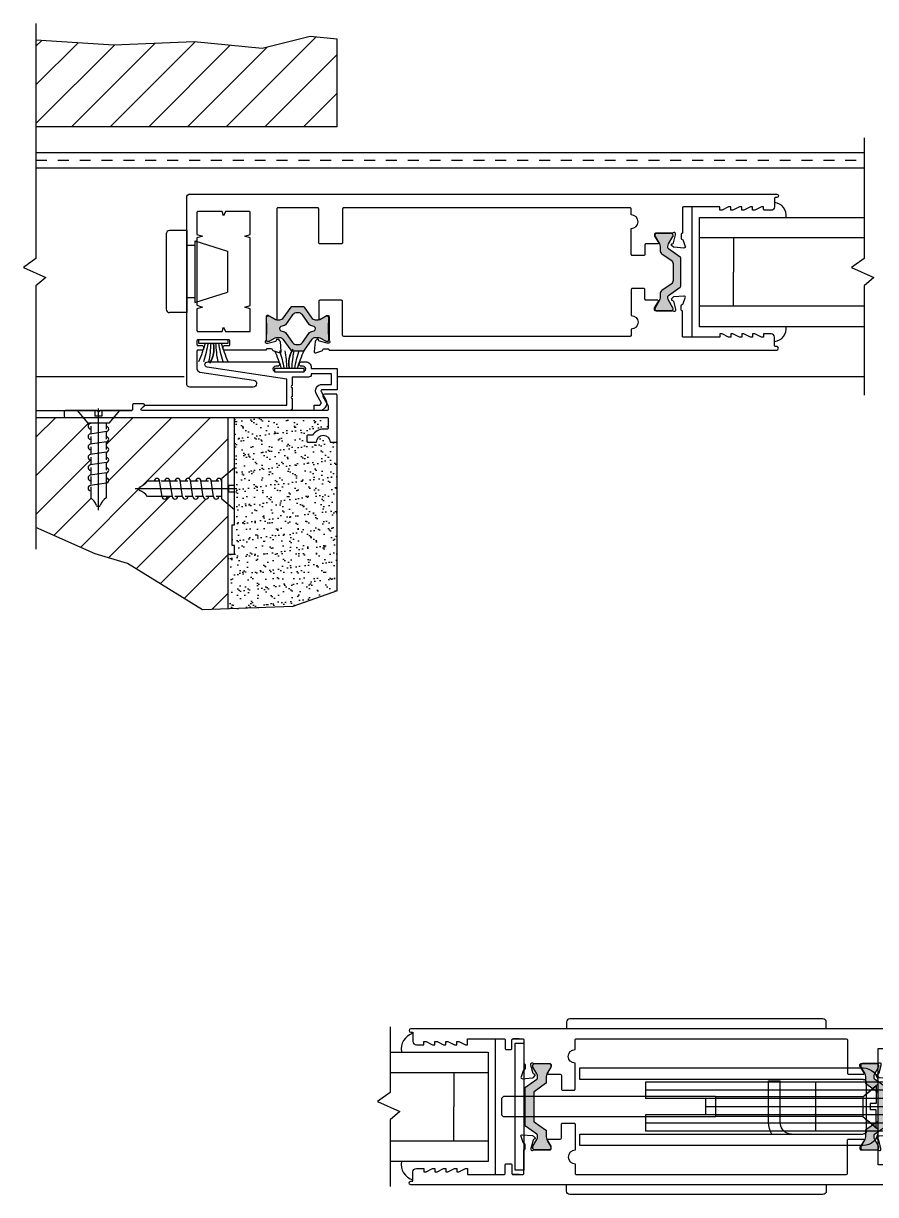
# Model space of a CAD drawing. Extents: x -9.9 to 40.2, y -9.9 to 28.
# Drawn here: x 1.88 to 9.67, y 9.99 to 20.7 of the extents above; entities that cross this region are included whole.
import ezdxf

# ---------------------------------------------------------------- set-up
doc = ezdxf.new("R2010")
doc.units = 0
doc.header["$LTSCALE"] = 0.25
doc.header["$MEASUREMENT"] = 0
doc.linetypes.add('HIDDEN', pattern=[0.375, 0.25, -0.125])
doc.layers.get('0').update_dxf_attribs({"linetype": 'CONTINUOUS'})
for name, color, linetype in [('FRAME', 1, 'CONTINUOUS'), ('GLASS-VINYL', 7, 'CONTINUOUS'), ('Hardware', 7, 'CONTINUOUS'), ('I-STRUT', 7, 'CONTINUOUS'), ('MISC', 7, 'CONTINUOUS'), ('SEAL', 7, 'CONTINUOUS'), ('SILL-PAN', 7, 'CONTINUOUS'), ('VENT', 5, 'CONTINUOUS')]:
    doc.layers.add(name, color=color, linetype=linetype)
doc.styles.get("Standard").update_dxf_attribs({"font": 'simplex.shx'})

# ---------------------------------------------------------------- blocks, each defined once
blk = doc.blocks.new('A$C02B45EA9')
for p, q in [((0, 0.909), (0.097, 0.793)), ((0.161, 0.909), (0, 0.909)), ((0.161, 0.909), (0.161, 0.857)), ((0.224, 0.857), (0.161, 0.857)), ((0.192, 0.929), (0.192, 0)), ((0.224, 0.909), (0.224, 0.857)), ((0.385, 0.909), (0.224, 0.909)), ((0.385, 0.909), (0.288, 0.793)), ((0.288, 0.793), (0.097, 0.793))]:
    blk.add_line(p, q)
at = {"linetype": 'Continuous'}
for p, q in [((0.142, 0.793), (0.118, 0.79)), ((0.122, 0.793), (0.122, 0.79)), ((0.122, 0.766), (0.122, 0.696)), ((0.263, 0.793), (0.263, 0.741)), ((0.267, 0.717), (0.118, 0.695)), ((0.122, 0.671), (0.122, 0.601)), ((0.263, 0.716), (0.263, 0.647)), ((0.267, 0.623), (0.118, 0.601)), ((0.122, 0.577), (0.122, 0.507)), ((0.263, 0.622), (0.263, 0.553)), ((0.267, 0.528), (0.118, 0.507)), ((0.267, 0.434), (0.118, 0.412)), ((0.122, 0.483), (0.122, 0.413)), ((0.263, 0.528), (0.263, 0.458)), ((0.263, 0.433), (0.263, 0.364)), ((0.267, 0.34), (0.118, 0.318)), ((0.122, 0.388), (0.122, 0.319)), ((0.263, 0.339), (0.263, 0.237)), ((0.267, 0.246), (0.118, 0.224)), ((0.122, 0.307), (0.122, 0.237)), ((0.263, 0.245), (0.263, 0.112)), ((0.122, 0.213), (0.122, 0.112)), ((0.186, 0.034), (0.199, 0.034))]:
    blk.add_line(p, q, dxfattribs=at)
for centre, radius, start, end in [((0.122, 0.766), 0.0244, 90, 270), ((0.122, 0.766), 0.0244, 90, 270), ((0.263, 0.741), 0.0244, 270, 90), ((0.122, 0.671), 0.0244, 90, 270), ((0.122, 0.671), 0.0244, 90, 270), ((0.263, 0.647), 0.0244, 270, 90), ((0.122, 0.577), 0.0244, 90, 270), ((0.263, 0.553), 0.0244, 270, 90), ((0.122, 0.483), 0.0244, 90, 270), ((0.122, 0.483), 0.0244, 90, 270), ((0.263, 0.458), 0.0244, 270, 90), ((0.122, 0.388), 0.0244, 90, 270), ((0.263, 0.364), 0.0244, 270, 90), ((0.122, 0.294), 0.0244, 90, 270), ((0.122, 0.2), 0.0244, 90, 270), ((0.263, 0.27), 0.0244, 270, 90), ((0.034, -0.012), 0.152, 20.7051, 54.5638), ((0.351, -0.012), 0.152, 125.4362, 159.2949), ((0.186, 0.044), 0.00998, 191.7651, 270), ((0.199, 0.044), 0.00998, 270, 348.2349)]:
    blk.add_arc(centre, radius, start, end, dxfattribs=at)
blk = doc.blocks.new('A$C65D31368')
at = {"layer": 'MISC', "extrusion": (0, 0, -1), "xscale": 0.25, "yscale": 0.25, "zscale": -0.25}
blk.add_blockref('A$C02B45EA9', (-0.0962, 0), dxfattribs=at)
blk = doc.blocks.new('25064-18mmX6mm-I-STRUT')
at = {"layer": 'I-STRUT'}
h = blk.add_hatch(color=256, dxfattribs=at)
h.dxf.hatch_style = 1
h.paths.add_polyline_path([(-0.22, 0.353, 0.414214), (-0.236, 0.338, 0.469068), (-0.235, 0.326), (-0.189, 0.246), (-0.189, 0.199, 0.244698), (-0.172, 0.167), (-0.088, 0.108, -0.244698), (-0.071, 0.076), (-0.071, -0.077, -0.244698), (-0.088, -0.11), (-0.172, -0.169, 0.384668), (-0.192, -0.218, -0.227519), (-0.195, -0.258), (-0.235, -0.327, 0.131652), (-0.236, -0.331, 0.640011), (-0.22, -0.355), (-0.087, -0.355, 0.414214), (-0.071, -0.339, 0.469068), (-0.072, -0.327), (-0.118, -0.247), (-0.118, -0.217), (-0.005, -0.138, 0.244698), (0, -0.129), (0, -0.127), (0, 0.127, 0.244698), (-0.005, 0.137), (-0.118, 0.216), (-0.118, 0.246), (-0.072, 0.326, 0.131652), (-0.071, 0.33, 0.640011), (-0.087, 0.353)])
blk.add_lwpolyline([(0, -0.13), (0, -0.127), (0, 0.127, 0.244698), (-0.005, 0.137), (-0.113, 0.212, -0.244698), (-0.118, 0.222), (-0.118, 0.233, -0.131652), (-0.112, 0.257), (-0.072, 0.326, 0.131652), (-0.071, 0.33), (-0.071, 0.338, 0.414214), (-0.087, 0.353), (-0.22, 0.353, 0.414214), (-0.236, 0.338), (-0.236, 0.33, 0.131652), (-0.235, 0.326), (-0.195, 0.257, -0.131652), (-0.189, 0.233), (-0.189, 0.199, 0.244698), (-0.172, 0.167), (-0.088, 0.108, -0.244698), (-0.071, 0.076), (-0.071, -0.077, -0.244698), (-0.088, -0.11), (-0.172, -0.169, 0.244698), (-0.189, -0.201), (-0.189, -0.235, -0.131652), (-0.195, -0.258), (-0.235, -0.327, 0.131652), (-0.236, -0.331), (-0.236, -0.339, 0.414214), (-0.22, -0.355), (-0.087, -0.355, 0.414214), (-0.071, -0.339), (-0.071, -0.331, 0.131652), (-0.072, -0.327), (-0.112, -0.258, -0.131652), (-0.118, -0.235), (-0.118, -0.224, -0.244698), (-0.113, -0.214), (-0.005, -0.138, 0.244698), (0, -0.129)], format="xyb", dxfattribs=at)
blk = doc.blocks.new('25065-14.6mmX10.2mm-I-STRUT')
at = {"layer": 'I-STRUT'}
h = blk.add_hatch(color=256, dxfattribs=at)
h.dxf.hatch_style = 1
h.paths.add_polyline_path([(-0.221, 0.196, 0.242889), (-0.231, 0.201), (-0.283, 0.201), (-0.336, 0.201, 0.242889), (-0.346, 0.196), (-0.417, 0.095, -0.242889), (-0.449, 0.079), (-0.48, 0.079), (-0.538, 0.112, 0.131652), (-0.544, 0.114, 1.253406), (-0.571, 0.102), (-0.571, 0.059), (-0.571, 0.058, 0.217301), (-0.567, 0.051), (-0.567, -0.051), (-0.571, -0.102, 0.414214), (-0.559, -0.114, 0.629762), (-0.538, -0.112), (-0.48, -0.079), (-0.449, -0.079, -0.242889), (-0.417, -0.095), (-0.346, -0.196, 0.242889), (-0.336, -0.201), (-0.283, -0.201), (-0.231, -0.201, 0.242889), (-0.221, -0.196), (-0.15, -0.095, -0.242889), (-0.118, -0.079), (-0.087, -0.079), (-0.029, -0.112, 0.131652), (-0.023, -0.114, 1.253406), (0.004, -0.102), (0.004, -0.059), (0.004, -0.058, 0.217301), (0, -0.051), (0, 0.051), (0.004, 0.102, 0.414214), (-0.008, 0.114, 0.629762), (-0.029, 0.112), (-0.087, 0.079), (-0.118, 0.079, -0.242889), (-0.15, 0.095)])
h.paths.add_polyline_path([(-0.239, 0.126), (-0.181, 0.044, 0.244669), (-0.142, 0.024, -1.006741), (-0.142, -0.023, 0.244669), (-0.181, -0.043), (-0.239, -0.126, -0.242889), (-0.278, -0.145), (-0.283, -0.145), (-0.289, -0.145, -0.242889), (-0.328, -0.126), (-0.386, -0.043, 0.244669), (-0.425, -0.023, -1.006741), (-0.425, 0.024, 0.244669), (-0.386, 0.044), (-0.328, 0.126, -0.242889), (-0.289, 0.146), (-0.283, 0.146), (-0.278, 0.146, -0.242889)], flags=16)
for points in [[(-0.571, -0.059), (-0.571, -0.102, 0.414214), (-0.559, -0.114), (-0.544, -0.114, 0.131652), (-0.538, -0.112), (-0.489, -0.084, -0.131652), (-0.47, -0.079), (-0.449, -0.079, -0.242889), (-0.417, -0.095), (-0.346, -0.196, 0.242889), (-0.336, -0.201), (-0.283, -0.201), (-0.231, -0.201, 0.242889), (-0.221, -0.196), (-0.15, -0.095, -0.242889), (-0.118, -0.079), (-0.097, -0.079, -0.131652), (-0.078, -0.084), (-0.029, -0.112, 0.131652), (-0.023, -0.114), (-0.008, -0.114, 0.414214), (0.004, -0.102), (0.004, -0.059, 0.236068), (0, -0.051), (0, 0.051, 0.236068), (0.004, 0.059), (0.004, 0.102, 0.414214), (-0.008, 0.114), (-0.023, 0.114, 0.131652), (-0.029, 0.112), (-0.078, 0.084, -0.131652), (-0.097, 0.079), (-0.118, 0.079, -0.242889), (-0.15, 0.095), (-0.221, 0.196, 0.242889), (-0.231, 0.201), (-0.283, 0.201), (-0.336, 0.201, 0.242889), (-0.346, 0.196), (-0.417, 0.095, -0.242889), (-0.449, 0.079), (-0.47, 0.079, -0.131652), (-0.489, 0.084), (-0.538, 0.112, 0.131652), (-0.544, 0.114), (-0.559, 0.114, 0.414214), (-0.571, 0.102), (-0.571, 0.059, 0.236068), (-0.567, 0.051), (-0.567, -0.051, 0.236068)], [(-0.425, -0.023, -0.244669), (-0.386, -0.043), (-0.328, -0.126, 0.242889), (-0.289, -0.145), (-0.283, -0.145), (-0.278, -0.145, 0.242889), (-0.239, -0.126), (-0.181, -0.043, -0.244669), (-0.142, -0.023, 1.006741), (-0.142, 0.024, -0.244669), (-0.181, 0.044), (-0.239, 0.126, 0.242889), (-0.278, 0.146), (-0.283, 0.146), (-0.289, 0.146, 0.242889), (-0.328, 0.126), (-0.386, 0.044, -0.244669), (-0.425, 0.024, 1.006741)]]:
    blk.add_lwpolyline(points, format="xyb", close=True, dxfattribs=at)
blk = doc.blocks.new('3777-4in_Thermal_Sightline_Interlocker')
for points in [[(0.857, 0.671), (0.857, 0.595, -0.414214), (0.827, 0.565), (0.767, 0.565, -0.414214), (0.757, 0.575), (0.757, 0.595), (0.737, 0.595), (0.677, 0.565), (0.657, 0.565), (0.657, 0.595), (0.637, 0.595), (0.577, 0.565), (0.557, 0.565), (0.557, 0.595), (0.537, 0.595), (0.477, 0.565), (0.457, 0.565), (0.457, 0.595), (0.437, 0.595), (0.377, 0.565), (0.357, 0.565), (0.357, 0.595), (0.024, 0.595, 0.414214), (0.014, 0.585), (0.014, 0.355, 0.414214), (0.003, 0.343), (0.003, 0.308, 0.359508), (0.012, 0.297, -0.263725), (0.021, 0.289), (0.041, 0.235), (0.041, 0.235, -0.548619), (0.029, 0.219), (-0.063, 0.227, -0.176327), (-0.07, 0.23), (-0.084, 0.244, -0.57735), (-0.081, 0.257), (-0.076, 0.259, 0.267949), (-0.068, 0.267), (-0.049, 0.339, 0.065543), (-0.048, 0.342), (-0.048, 0.351, 0.6885), (-0.069, 0.358, -0.213422), (-0.077, 0.355), (-0.23, 0.355, 0.414214), (-0.241, 0.343), (-0.241, 0.334, 0.137872), (-0.24, 0.328), (-0.204, 0.27, -0.585524), (-0.211, 0.258), (-0.318, 0.258, 0.414214), (-0.328, 0.248), (-0.328, 0.16, -0.414214), (-0.338, 0.15), (-0.443, 0.15, -0.414214), (-0.453, 0.16), (-0.453, 0.398, 1), (-0.453, 0.523), (-0.453, 0.578, 0.414214), (-0.463, 0.588), (-3.082, 0.588, 0.414214), (-3.092, 0.578), (-3.092, 0.268, -0.414214), (-3.102, 0.258), (-3.301, 0.258, -0.414214), (-3.311, 0.268), (-3.311, 0.578, 0.414214), (-3.321, 0.588), (-3.685, 0.588, 0.414214), (-3.695, 0.578), (-3.695, -0.429, -0.585524), (-3.707, -0.435), (-3.766, -0.399, 0.137872), (-3.772, -0.398), (-3.78, -0.398, 0.414214), (-3.792, -0.409), (-3.792, -0.621, -0.213422), (-3.796, -0.63, 0.6885), (-3.788, -0.65), (-3.779, -0.65, 0.065543), (-3.776, -0.65), (-3.704, -0.631, 0.267949), (-3.696, -0.622), (-3.695, -0.618, -0.57735), (-3.682, -0.615), (-3.668, -0.629, -0.176327), (-3.664, -0.636), (-3.656, -0.727, -0.548619), (-3.672, -0.739), (-3.672, -0.739), (-3.726, -0.72, -0.263725), (-3.734, -0.711, 0.359508), (-3.745, -0.701), (-3.78, -0.701, 0.414214), (-3.792, -0.713), (-4.174, -0.713, -0.414214), (-4.184, -0.703), (-4.184, -0.683, -0.414214), (-4.174, -0.673), (-4.134, -0.673, 0.414214), (-4.124, -0.663), (-4.124, -0.63, 0.414214), (-4.134, -0.62), (-4.414, -0.62, 0.414214), (-4.424, -0.63), (-4.424, -0.663, 0.414214), (-4.414, -0.673), (-4.374, -0.673, -0.414214), (-4.364, -0.683), (-4.364, -0.703, -0.414214), (-4.374, -0.713), (-4.414, -0.713, 0.414214), (-4.424, -0.723), (-4.424, -0.884, 0.3714), (-4.398, -0.914), (-3.906, -0.987, -0.928445), (-3.911, -1.051), (-4.488, -1.051, -0.414214), (-4.518, -1.021), (-4.518, 0.683, -0.414214), (-4.488, 0.713), (0.877, 0.713, -1), (0.877, 0.681), (0.867, 0.681, 0.414214)], [(-4.424, 0.344), (-4.373, 0.328), (-4.424, 0.313), (-4.424, -0.304), (-4.373, -0.32), (-4.424, -0.335), (-4.424, -0.535, 0.414214), (-4.414, -0.545), (-4.195, -0.545), (-4.18, -0.505), (-4.164, -0.545), (-3.946, -0.545, 0.414214), (-3.936, -0.535), (-3.936, -0.336), (-3.986, -0.32), (-3.936, -0.305), (-3.936, 0.313), (-3.986, 0.328), (-3.936, 0.344), (-3.936, 0.543, 0.414214), (-3.946, 0.553), (-4.164, 0.553), (-4.18, 0.513), (-4.195, 0.553), (-4.414, 0.553, 0.414214), (-4.424, 0.543)], [(0.867, -0.681, -0.414214), (0.857, -0.671), (0.857, -0.595, 0.414214), (0.827, -0.565), (0.757, -0.565), (0.757, -0.595), (0.737, -0.595), (0.677, -0.565), (0.657, -0.565), (0.657, -0.595), (0.637, -0.595), (0.577, -0.565), (0.557, -0.565), (0.557, -0.595), (0.537, -0.595), (0.477, -0.565), (0.457, -0.565), (0.457, -0.595), (0.437, -0.595), (0.377, -0.565), (0.357, -0.565), (0.357, -0.595), (0.024, -0.595, -0.414214), (0.014, -0.585), (0.014, -0.355, -0.414214), (0.003, -0.343), (0.003, -0.308, -0.359508), (0.012, -0.297, 0.263725), (0.021, -0.289), (0.041, -0.235), (0.041, -0.235, 0.548619), (0.029, -0.219), (-0.063, -0.227, 0.176327), (-0.07, -0.23), (-0.084, -0.244, 0.57735), (-0.081, -0.257), (-0.076, -0.259, -0.267949), (-0.068, -0.267), (-0.049, -0.339, -0.065543), (-0.048, -0.342), (-0.048, -0.351, -0.6885), (-0.069, -0.358, 0.213422), (-0.077, -0.355), (-0.23, -0.355, -0.414214), (-0.241, -0.343), (-0.241, -0.334, -0.137872), (-0.24, -0.328), (-0.204, -0.27, 0.585524), (-0.211, -0.258), (-0.318, -0.258, -0.414214), (-0.328, -0.248), (-0.328, -0.16, 0.414214), (-0.338, -0.15), (-0.443, -0.15, 0.414214), (-0.453, -0.16), (-0.453, -0.397, -1), (-0.453, -0.522), (-0.453, -0.578, -0.414214), (-0.463, -0.588), (-3.082, -0.588, -0.414214), (-3.092, -0.578), (-3.092, -0.268, 0.414214), (-3.102, -0.258), (-3.301, -0.258, 0.414214), (-3.311, -0.268), (-3.311, -0.427, 0.585524), (-3.299, -0.433), (-3.243, -0.399, -0.137872), (-3.237, -0.398), (-3.228, -0.398, -0.414214), (-3.216, -0.409), (-3.216, -0.621, 0.213422), (-3.213, -0.63, -0.6885), (-3.22, -0.65), (-3.229, -0.65, -0.065543), (-3.232, -0.65), (-3.304, -0.631, -0.267949), (-3.312, -0.622), (-3.313, -0.618, 0.57735), (-3.326, -0.615), (-3.341, -0.629, 0.176327), (-3.344, -0.636), (-3.352, -0.727, 0.548619), (-3.336, -0.739), (-3.336, -0.739), (-3.282, -0.72, 0.263725), (-3.274, -0.711, -0.359508), (-3.263, -0.701), (-3.228, -0.701, -0.414214), (-3.216, -0.713), (0.877, -0.713, 1), (0.877, -0.681)]]:
    blk.add_lwpolyline(points, format="xyb", close=True)
at = {"layer": 'I-STRUT'}
for name, p in [('25064-18mmX6mm-I-STRUT', (0, 0)), ('25065-14.6mmX10.2mm-I-STRUT', (-3.221, -0.518))]:
    blk.add_blockref(name, p, dxfattribs=at)
blk = doc.blocks.new('A$C1D443341')
for p, q in [((0.188, 0.75), (0.031, 0.75)), ((0.188, 0.75), (0.188, 0)), ((0, 0.719), (0, 0.031)), ((0.264, 0.656), (0.562, 0.563)), ((0.264, 0.656), (0.264, 0.094)), ((0.264, 0.615), (0.188, 0.615)), ((0.562, 0.563), (0.562, 0.187)), ((0.264, 0.135), (0.188, 0.135)), ((0.264, 0.094), (0.562, 0.187)), ((0.188, 0), (0.031, 0))]:
    blk.add_line(p, q)
for centre, start, end in [((0.031, 0.719), 90, 180), ((0.031, 0.031), 180, 270)]:
    blk.add_arc(centre, 0.031, start, end)
blk = doc.blocks.new('*U107')
for centre, radius, start, end in [((-0.336, 1.375), 1.351, 285.7333, 293.4368), ((-0.214, 1.458), 1.43, 279.8103, 286.8579), ((-0.038, 1.394), 1.372, 272.8377, 280.0301), ((-0.038, -1.394), 1.372, 79.9699, 87.1623), ((-0.214, -1.458), 1.43, 73.1421, 80.1897), ((-0.336, -1.375), 1.351, 66.5632, 74.2667)]:
    blk.add_arc(centre, radius, start, end)
at = {"layer": 'SEAL'}
blk.add_lwpolyline([(0, -0.135), (0, 0.135), (0.03, 0.135), (0.03, -0.135)], close=True, dxfattribs=at)
at = {"layer": 'SEAL', "const_width": 0.015}
blk.add_lwpolyline([(0.03, 0, 0.199044), (0.214, 0.034)], format="xyb", dxfattribs=at)
at = {"flags": 9}
for tag, p in [('MANUFACTURER_PART_#', (0, -0.199)), ('FLEETWOOD_PART_#', (-0.001, -0.249))]:
    blk.add_attdef(tag, p, '', height=0.0312, dxfattribs=at)
blk = doc.blocks.new('*U124')
for centre, radius, start, end in [((-0.32, 1.257), 1.233, 286.5073, 294.5697), ((-0.202, 1.325), 1.297, 280.3139, 287.7135), ((-0.035, 1.261), 1.239, 272.9878, 280.556), ((-0.035, -1.261), 1.239, 79.444, 87.0122), ((-0.202, -1.325), 1.297, 72.2865, 79.6861), ((-0.32, -1.257), 1.233, 65.4303, 73.4927)]:
    blk.add_arc(centre, radius, start, end)
at = {"layer": 'SEAL'}
blk.add_lwpolyline([(0, -0.135), (0, 0.135), (0.03, 0.135), (0.03, -0.135)], close=True, dxfattribs=at)
at = {"layer": 'SEAL', "const_width": 0.015}
blk.add_lwpolyline([(0.03, 0, 0.208458), (0.206, 0.034)], format="xyb", dxfattribs=at)
at = {"flags": 9}
for tag, p in [('MANUFACTURER_PART_#', (0, -0.199)), ('FLEETWOOD_PART_#', (-0.001, -0.249))]:
    blk.add_attdef(tag, p, '', height=0.0312, dxfattribs=at)
blk = doc.blocks.new('*U147')
for centre, radius, start, end in [((-0.303, 1.135), 1.112, 287.4409, 295.9325), ((-0.19, 1.188), 1.16, 280.9256, 288.7507), ((-0.031, 1.124), 1.102, 273.1709, 281.1969), ((-0.031, -1.124), 1.102, 78.8031, 86.8291), ((-0.19, -1.188), 1.16, 71.2493, 79.0744), ((-0.303, -1.135), 1.112, 64.0675, 72.5591)]:
    blk.add_arc(centre, radius, start, end)
at = {"layer": 'SEAL'}
blk.add_lwpolyline([(0, -0.135), (0, 0.135), (0.03, 0.135), (0.03, -0.135)], close=True, dxfattribs=at)
at = {"layer": 'SEAL', "const_width": 0.015}
blk.add_lwpolyline([(0.03, 0, 0.219791), (0.196, 0.034)], format="xyb", dxfattribs=at)
at = {"flags": 9}
for tag, p in [('MANUFACTURER_PART_#', (0, -0.199)), ('FLEETWOOD_PART_#', (-0.001, -0.249))]:
    blk.add_attdef(tag, p, '', height=0.0312, dxfattribs=at)
blk = doc.blocks.new('Yoke Strike Plate')
for points in [[(-0.094, -0.375), (-0.094, 0.375), (0, 0.375), (0, -0.375)], [(0.062, -0.375), (0.062, 0.375), (0.156, 0.375), (0.156, -0.375)]]:
    blk.add_lwpolyline(points, close=True)
blk = doc.blocks.new('3776-Archetype_Lock_Stile')
at = {"layer": 'I-STRUT'}
h = blk.add_hatch(color=256, dxfattribs=at)
h.dxf.hatch_style = 1
h.paths.add_polyline_path([(0.079, 0.131, -0.244698), (0.082, 0.137), (0.188, 0.211, 0.244698), (0.193, 0.221), (0.193, 0.276, -0.131652), (0.199, 0.299), (0.235, 0.362, 0.131652), (0.236, 0.366), (0.236, 0.378, 0.414214), (0.22, 0.394), (0.087, 0.394, 0.414837), (0.071, 0.378), (0.071, 0.366, 0.131652), (0.072, 0.362), (0.108, 0.299, -0.131652), (0.114, 0.276), (0.114, 0.262, -0.244698), (0.109, 0.252), (0.005, 0.179, 0.244698), (0, 0.17), (0, -0.17, 0.244698), (0.005, -0.179), (0.109, -0.252, -0.103471), (0.112, -0.256, -0.13774), (0.114, -0.262), (0.114, -0.276, -0.131652), (0.108, -0.299), (0.072, -0.362, 0.131652), (0.071, -0.366), (0.071, -0.378, 0.414214), (0.087, -0.394), (0.22, -0.394, 0.414817), (0.236, -0.378), (0.236, -0.366, 0.131652), (0.235, -0.362), (0.199, -0.299, -0.131652), (0.193, -0.276), (0.193, -0.221, 0.244698), (0.188, -0.211), (0.082, -0.137, -0.244698), (0.079, -0.131)])
h = blk.add_hatch(color=256, dxfattribs=at)
h.dxf.hatch_style = 1
h.paths.add_polyline_path([(3.305, 0.17, 0.244698), (3.3, 0.179), (3.196, 0.252, -0.244698), (3.191, 0.262), (3.191, 0.276, -0.131652), (3.197, 0.299), (3.233, 0.362, 0.131652), (3.234, 0.366), (3.234, 0.378, 0.414214), (3.218, 0.394), (3.085, 0.394, 0.414833), (3.069, 0.378), (3.069, 0.366, 0.143191), (3.07, 0.361), (3.07, 0.361), (3.106, 0.299, -0.131652), (3.112, 0.276), (3.112, 0.221, 0.244698), (3.117, 0.211), (3.223, 0.137, -0.244698), (3.226, 0.131), (3.226, -0.131, -0.244698), (3.223, -0.137), (3.117, -0.211, 0.244698), (3.112, -0.221), (3.112, -0.276, -0.131652), (3.106, -0.299), (3.07, -0.361), (3.07, -0.362, 0.113585), (3.069, -0.366), (3.069, -0.378, 0.414214), (3.085, -0.394), (3.218, -0.394, 0.414849), (3.234, -0.378), (3.234, -0.366, 0.131652), (3.233, -0.362), (3.197, -0.299, -0.131652), (3.191, -0.276), (3.191, -0.262, -0.13774), (3.193, -0.256, -0.103471), (3.196, -0.252), (3.3, -0.179, 0.244698), (3.305, -0.17)])
for points in [[(3.358, 0.62), (3.415, 0.62), (3.325, 0.62, 0.414214), (3.315, 0.61), (3.315, 0.394, 0.414214), (3.303, 0.382), (3.303, 0.347, 0.359508), (3.313, 0.335, -0.263725), (3.322, 0.328), (3.342, 0.272, -0.548619), (3.33, 0.256), (3.237, 0.264, -0.176327), (3.229, 0.268), (3.215, 0.282, -0.57735), (3.219, 0.295), (3.223, 0.297, 0.267949), (3.231, 0.305), (3.252, 0.381, 0.065543), (3.252, 0.384), (3.252, 0.39, 0.6885), (3.231, 0.398, -0.213422), (3.223, 0.394), (3.077, 0.394, 0.414214), (3.065, 0.382), (3.065, 0.373, 0.137872), (3.067, 0.367), (3.1, 0.308, -0.585524), (3.093, 0.296), (2.983, 0.296, 0.414214), (2.973, 0.286), (2.973, 0.16, -0.414214), (2.963, 0.15), (2.858, 0.15, -0.414214), (2.848, 0.16), (2.848, 0.398, 1), (2.848, 0.522), (2.848, 0.61, 0.414214), (2.838, 0.62), (0.368, 0.62, 0.406968), (0.358, 0.61), (0.358, 0.307, -0.414214), (0.348, 0.297), (0.213, 0.297, -0.585524), (0.206, 0.309), (0.242, 0.368, 0.137872), (0.244, 0.374), (0.244, 0.382, 0.414214), (0.232, 0.394), (0.08, 0.394, -0.213422), (0.071, 0.398, 0.6885), (0.051, 0.39), (0.051, 0.381, 0.065543), (0.051, 0.378), (0.07, 0.306, 0.267949), (0.079, 0.298), (0.083, 0.297, -0.57735), (0.087, 0.284), (0.072, 0.27, -0.176327), (0.065, 0.266), (-0.026, 0.258, -0.548619), (-0.038, 0.274), (-0.038, 0.274), (-0.018, 0.329, -0.263725), (-0.01, 0.336, 0.359508), (0, 0.348), (0, 0.382, 0.414214), (-0.012, 0.394), (-0.012, 0.682, -0.414214), (0.019, 0.713), (4.35, 0.713, -1), (4.35, 0.681), (4.33, 0.681), (4.33, 0.596, -0.414214), (4.299, 0.565), (4.23, 0.565), (4.23, 0.595), (4.21, 0.595), (4.15, 0.565), (4.13, 0.565), (4.13, 0.595), (4.11, 0.595), (4.05, 0.565), (4.03, 0.565), (4.03, 0.595), (4.01, 0.595), (3.95, 0.565), (3.93, 0.565), (3.93, 0.595), (3.91, 0.595), (3.85, 0.565), (3.83, 0.565), (3.83, 0.62), (3.497, 0.62, 0.414214), (3.487, 0.61), (3.487, 0.533, -0.414214), (3.477, 0.523), (3.435, 0.523, -0.414214), (3.425, 0.533), (3.425, 0.61, 0.414214), (3.415, 0.62)], [(3.358, -0.62), (3.415, -0.62), (3.325, -0.62, -0.414214), (3.315, -0.61), (3.315, -0.394, -0.414214), (3.303, -0.382), (3.303, -0.347, -0.359508), (3.313, -0.335, 0.263725), (3.322, -0.328), (3.342, -0.272, 0.548619), (3.33, -0.256), (3.237, -0.264, 0.176327), (3.229, -0.268), (3.215, -0.282, 0.57735), (3.219, -0.295), (3.223, -0.297, -0.267949), (3.231, -0.305), (3.252, -0.381, -0.065543), (3.252, -0.384), (3.252, -0.39, -0.6885), (3.231, -0.398, 0.213422), (3.223, -0.394), (3.077, -0.394, -0.414214), (3.065, -0.382), (3.065, -0.373, -0.137872), (3.067, -0.367), (3.1, -0.308, 0.585524), (3.093, -0.296), (2.983, -0.296, -0.414214), (2.973, -0.286), (2.973, -0.161, 0.414214), (2.963, -0.151), (2.858, -0.151, 0.414214), (2.848, -0.161), (2.848, -0.398, -1), (2.848, -0.522), (2.848, -0.61, -0.414214), (2.838, -0.62), (0.368, -0.62, -0.406968), (0.358, -0.61), (0.358, -0.307, 0.414214), (0.348, -0.297), (0.213, -0.297, 0.585524), (0.206, -0.309), (0.242, -0.368, -0.137872), (0.244, -0.374), (0.244, -0.382, -0.414214), (0.232, -0.394), (0.08, -0.394, 0.213422), (0.071, -0.398, -0.6885), (0.051, -0.39), (0.051, -0.381, -0.065543), (0.051, -0.378), (0.07, -0.306, -0.267949), (0.079, -0.298), (0.083, -0.297, 0.57735), (0.087, -0.284), (0.072, -0.27, 0.176327), (0.065, -0.266), (-0.026, -0.258, 0.548619), (-0.038, -0.274), (-0.038, -0.274), (-0.018, -0.329, 0.263725), (-0.01, -0.336, -0.359508), (0, -0.348), (0, -0.382, -0.414214), (-0.012, -0.394), (-0.012, -0.682, 0.414214), (0.019, -0.713), (4.35, -0.713, 1), (4.35, -0.681), (4.33, -0.681), (4.33, -0.596, 0.414214), (4.299, -0.565), (4.23, -0.565), (4.23, -0.595), (4.21, -0.595), (4.15, -0.565), (4.13, -0.565), (4.13, -0.595), (4.11, -0.595), (4.05, -0.565), (4.03, -0.565), (4.03, -0.595), (4.01, -0.595), (3.95, -0.565), (3.93, -0.565), (3.93, -0.595), (3.91, -0.595), (3.85, -0.565), (3.83, -0.565), (3.83, -0.62), (3.497, -0.62, -0.414214), (3.487, -0.61), (3.487, -0.533, 0.414214), (3.477, -0.523), (3.435, -0.523, 0.414214), (3.425, -0.533), (3.425, -0.61, -0.414214), (3.415, -0.62)]]:
    blk.add_lwpolyline(points, format="xyb")
for points in [[(0.079, 0.131), (0.079, -0.131, 0.244698), (0.082, -0.137), (0.188, -0.211, -0.244698), (0.193, -0.221), (0.193, -0.276, 0.131652), (0.199, -0.299), (0.235, -0.362, -0.131652), (0.236, -0.366), (0.236, -0.378, -0.414214), (0.22, -0.394), (0.087, -0.394, -0.414214), (0.071, -0.378), (0.071, -0.366, -0.131652), (0.072, -0.362), (0.108, -0.299, 0.131652), (0.114, -0.276), (0.114, -0.262, 0.13774), (0.112, -0.256, 0.103471), (0.109, -0.252), (0.005, -0.179, -0.244698), (0, -0.17), (0, 0.17, -0.244698), (0.005, 0.179), (0.109, 0.252, 0.244698), (0.114, 0.262), (0.114, 0.276, 0.131652), (0.108, 0.299), (0.072, 0.362, -0.131652), (0.071, 0.366), (0.071, 0.378, -0.414214), (0.087, 0.394), (0.22, 0.394, -0.414214), (0.236, 0.378), (0.236, 0.366, -0.131652), (0.235, 0.362), (0.199, 0.299, 0.131652), (0.193, 0.276), (0.193, 0.221, -0.244698), (0.188, 0.211), (0.082, 0.137, 0.244698)], [(3.226, 0.131), (3.226, -0.131, -0.244698), (3.223, -0.137), (3.117, -0.211, 0.244698), (3.112, -0.221), (3.112, -0.276, -0.131652), (3.106, -0.299), (3.07, -0.362, 0.131652), (3.069, -0.366), (3.069, -0.378, 0.414214), (3.085, -0.394), (3.218, -0.394, 0.414214), (3.234, -0.378), (3.234, -0.366, 0.131652), (3.233, -0.362), (3.197, -0.299, -0.131652), (3.191, -0.276), (3.191, -0.262, -0.13774), (3.193, -0.256, -0.103471), (3.196, -0.252), (3.3, -0.179, 0.244698), (3.305, -0.17), (3.305, 0.17, 0.244698), (3.3, 0.179), (3.196, 0.252, -0.244698), (3.191, 0.262), (3.191, 0.276, -0.131652), (3.197, 0.299), (3.233, 0.362, 0.131652), (3.234, 0.366), (3.234, 0.378, 0.414214), (3.218, 0.394), (3.085, 0.394, 0.414214), (3.069, 0.378), (3.069, 0.366, 0.131652), (3.07, 0.362), (3.106, 0.299, -0.131652), (3.112, 0.276), (3.112, 0.221, 0.244698), (3.117, 0.211), (3.223, 0.137, -0.244698)]]:
    blk.add_lwpolyline(points, format="xyb", close=True, dxfattribs=at)
blk = doc.blocks.new('Flush_Pull_Archetype')
at = {"layer": 'Hardware'}
for p, q in [((-2.926, 0.773), (-2.926, 0.713)), ((-0.581, 0.803), (-2.896, 0.803)), ((-0.551, 0.713), (-0.551, 0.773))]:
    blk.add_line(p, q, dxfattribs=at)
for centre, start, end in [((-2.896, 0.773), 90, 180), ((-0.581, 0.773), 0, 90)]:
    blk.add_arc(centre, 0.03, start, end, dxfattribs=at)
blk = doc.blocks.new('Flush_Pulls_Archetype')
at = {"layer": 'Hardware'}
blk.add_blockref('Flush_Pull_Archetype', (0, 0), dxfattribs=at)
at = {"layer": 'Hardware', "xscale": -1, "rotation": 180}
blk.add_blockref('Flush_Pull_Archetype', (0, 0), dxfattribs=at)
blk = doc.blocks.new('Archetype_Latch_Thermal')
at = {"layer": 'Hardware'}
for p, q in [((2.803, 0.355), (0.213, 0.355)), ((2.803, 0.25), (2.803, 0.355)), ((-0.815, 0.225), (2.204, 0.225)), ((-0.815, 0.225), (-0.815, -0.225)), ((-0.565, -0.225), (-0.565, 0.225)), ((0.183, -0.22), (0.183, 0.22)), ((0.213, 0.25), (2.803, 0.25)), ((0.647, -0.225), (0.647, 0.225)), ((1.078, 0.235), (0.973, 0.235)), ((0.973, -0.145), (0.973, 0.235)), ((1.078, -0.145), (1.078, 0.235)), ((2.204, 0.225), (2.204, 0.075)), ((-0.815, 0.15), (2.204, 0.15)), ((0.096, 0.193), (0.096, 0.03)), ((0.217, 0.089), (0.096, 0.193)), ((-0.815, 0.075), (2.204, 0.075)), ((-0.815, 0), (1.652, 0)), ((0.096, 0.03), (0.149, 0.03)), ((0.149, 0.03), (0.149, -0.03)), ((0.217, 0.089), (1.565, 0.089)), ((0.217, 0.089), (0.217, -0.089)), ((1.565, 0.093), (3.503, 0.093)), ((1.565, 0.093), (1.565, -0.093)), ((1.652, -0.075), (1.652, 0.075)), ((3.503, 0.093), (3.521, 0.075)), ((3.521, 0.075), (3.521, -0.075)), ((-0.815, -0.075), (2.204, -0.075)), ((0.096, -0.192), (0.096, -0.03)), ((0.096, -0.03), (0.149, -0.03)), ((0.217, -0.089), (0.096, -0.192)), ((0.217, -0.089), (1.565, -0.089)), ((1.565, -0.093), (3.503, -0.093)), ((2.204, -0.075), (2.204, -0.225)), ((3.503, -0.093), (3.521, -0.075)), ((-0.815, -0.15), (2.204, -0.15)), ((-0.815, -0.225), (2.204, -0.225)), ((2.803, -0.25), (0.213, -0.25)), ((2.803, -0.355), (2.803, -0.25)), ((0.213, -0.355), (2.803, -0.355))]:
    blk.add_line(p, q, dxfattribs=at)
at = {"layer": 'Hardware', "ltscale": 0.5}
for p, q in [((0.078, 0.206), (0.171, 0.125)), ((0.171, -0.125), (0.078, -0.205))]:
    blk.add_line(p, q, dxfattribs=at)
at = {"layer": 'Hardware', "ltscale": 0.3}
blk.add_line((0.217, 0), (0.852, 0), dxfattribs=at)
at = {"layer": 'Hardware'}
for points in [[(3.315, -0.58), (3.395, -0.58), (3.395, 0.58), (3.315, 0.58)], [(0.078, 0.531), (-0.012, 0.531), (-0.012, -0.531), (0.078, -0.531)]]:
    blk.add_lwpolyline(points, close=True, dxfattribs=at)
for centre, radius, start, end in [((0.213, 0.22), 0.135, 90, 180), ((0.213, 0.22), 0.03, 90, 180), ((0.868, -0.145), 0.105, 270, 360), ((0.868, -0.145), 0.21, 330, 360), ((0.213, -0.22), 0.135, 180, 270), ((0.213, -0.22), 0.03, 180, 270)]:
    blk.add_arc(centre, radius, start, end, dxfattribs=at)
blk = doc.blocks.new('Thermal_Archetype_Lock_Stile_wHardware')
at = {"xscale": -1}
blk.add_blockref('Flush_Pulls_Archetype', (0.285, 0), dxfattribs=at)
for name in ['3776-Archetype_Lock_Stile', 'Archetype_Latch_Thermal']:
    blk.add_blockref(name, (0.285, 0))
blk = doc.blocks.new('Thermal_Archetype_Meeting_Stiles_wHardware')
blk.add_lwpolyline([(-0.125, 0.651), (0.135, 0.651, -1), (0.135, 0.601), (0.115, 0.601, 1.000009), (0.115, 0.561), (0.174, 0.561, 0.414214), (0.22, 0.607), (0.22, 0.682, 0.414214), (0.189, 0.713), (-0.349, 0.713, 0.650938), (-0.36, 0.688, -0.186452), (-0.344, 0.646), (-0.344, 0), (-0.344, -0.646, -0.186452), (-0.36, -0.688, 0.650938), (-0.349, -0.713), (0.189, -0.713, 0.414214), (0.22, -0.682), (0.22, -0.607, 0.414214), (0.174, -0.561), (0.115, -0.561, 1.000009), (0.115, -0.601), (0.135, -0.601, -1), (0.135, -0.651), (-0.125, -0.651, -1), (-0.125, -0.601), (-0.105, -0.601, 1.000009), (-0.105, -0.561), (-0.164, -0.561, 0.414214), (-0.21, -0.607), (-0.21, -0.618, -1), (-0.276, -0.618), (-0.276, 0.618, -1), (-0.21, 0.618), (-0.21, 0.607, 0.414214), (-0.164, 0.561), (-0.105, 0.561, 1.000009), (-0.105, 0.601), (-0.125, 0.601, -1), (-0.125, 0.651)], format="xyb")
blk.add_lwpolyline([(-0.125, -0.468), (0.236, -0.468, -0.414214), (0.282, -0.514), (0.282, -0.667, 0.414214), (0.328, -0.713), (0.349, -0.713, 0.650938), (0.36, -0.688, -0.186452), (0.344, -0.646), (0.344, -0.437, 0.414214), (0.313, -0.406), (0.125, -0.406, -0.414214), (0.094, -0.375), (0.094, 0.375, -0.414214), (0.125, 0.406), (0.313, 0.406, 0.414214), (0.344, 0.437), (0.344, 0.646, -0.186452), (0.36, 0.688, 0.650938), (0.349, 0.713), (0.328, 0.713, 0.414214), (0.282, 0.667), (0.282, 0.514, -0.414214), (0.236, 0.468), (-0.125, 0.468, 1.000007), (-0.125, 0.406), (0.001, 0.406, -0.414214), (0.032, 0.375), (0.032, -0.375, -0.414214), (0.001, -0.406), (-0.125, -0.406, 1.000007)], format="xyb", close=True)
at = {"xscale": -1}
for name, p in [('Thermal_Archetype_Lock_Stile_wHardware', (-0.07, 0)), ('Flush_Pulls_Archetype', (0.356, 0))]:
    blk.add_blockref(name, p, dxfattribs=at)
blk.add_blockref('3776-Archetype_Lock_Stile', (0.356, 0))
at = {"layer": 'Hardware'}
blk.add_blockref('Yoke Strike Plate', (0.032, 0), dxfattribs=at)
at = {"layer": 'SEAL', "xscale": -1, "rotation": 90}
blk.add_blockref('*U147', (0.005, 0.651), dxfattribs=at)
at = {"layer": 'SEAL', "rotation": 90}
blk.add_blockref('*U147', (0.005, -0.651), dxfattribs=at)

msp = doc.modelspace()

# ---------------------------------------------------------------- hatches: boundary and pattern name
at = {"layer": 'MISC'}
h = msp.add_hatch(dxfattribs=at)
h.set_pattern_fill('ANSI31', color=256, scale=2, style=0)
h.set_pattern_definition([(45, (-19.339, -13.57118), (-0.1767767, 0.1767767), [])])
h.paths.add_polyline_path([(2.71, 20.504), (1.998, 20.55), (1.998, 19.758), (4.751, 19.758), (4.751, 20.557), (4.504, 20.582), (4.067, 20.473), (3.443, 20.535)])
h = msp.add_hatch(dxfattribs=at)
h.set_pattern_fill('ANSI31', color=256, scale=2, style=0)
h.set_pattern_definition([(45, (-5.375, 0), (-0.1767767, 0.1767767), [])])
edge = h.paths.add_edge_path()
edge.add_line((1.998, 16.093), (2.539, 15.852))
edge.add_line((2.539, 15.852), (2.835, 15.763))
edge.add_line((2.835, 15.763), (3.521, 15.341))
edge.add_line((3.521, 15.341), (3.752, 15.35))
edge.add_line((3.752, 15.35), (3.752, 15.862))
edge.add_arc((3.765, 15.864), 0.0133, 180, 185.5618, ccw=False)
edge.add_line((3.752, 15.864), (3.752, 16.307))
edge.add_line((3.752, 16.307), (3.698, 16.352))
edge.add_line((3.698, 16.352), (3.698, 16.376))
edge.add_line((3.698, 16.376), (3.67, 16.376))
edge.add_arc((3.646, 16.376), 0.0244, 186.5081, 360, ccw=False)
edge.add_line((3.622, 16.374), (3.621, 16.376))
edge.add_line((3.621, 16.376), (3.576, 16.376))
edge.add_arc((3.552, 16.376), 0.0244, 186.5081, 360, ccw=False)
edge.add_line((3.527, 16.374), (3.527, 16.376))
edge.add_line((3.527, 16.376), (3.482, 16.376))
edge.add_arc((3.457, 16.376), 0.0244, 186.5081, 360, ccw=False)
edge.add_line((3.433, 16.374), (3.433, 16.376))
edge.add_line((3.433, 16.376), (3.387, 16.376))
edge.add_arc((3.363, 16.376), 0.0244, -173.4919, 0, ccw=False)
edge.add_line((3.339, 16.374), (3.338, 16.376))
edge.add_line((3.338, 16.376), (3.293, 16.376))
edge.add_arc((3.269, 16.376), 0.0244, 186.5081, 360, ccw=False)
edge.add_line((3.244, 16.374), (3.244, 16.376))
edge.add_line((3.244, 16.376), (3.199, 16.376))
edge.add_arc((3.174, 16.376), 0.0244, 186.5081, 360, ccw=False)
edge.add_line((3.15, 16.374), (3.15, 16.376))
edge.add_line((3.15, 16.376), (3.142, 16.376))
edge.add_line((3.142, 16.376), (3.017, 16.376))
edge.add_arc((2.893, 16.288), 0.152, 35.4362, 69.2949)
edge.add_arc((2.949, 16.44), 0.00998, 180, 258.2349, ccw=False)
edge.add_line((2.939, 16.44), (2.939, 16.454))
edge.add_arc((2.949, 16.454), 0.00998, 101.7651, 180, ccw=False)
edge.add_arc((2.893, 16.606), 0.152, 290.7051, 324.5638)
edge.add_line((3.017, 16.518), (3.08, 16.518))
edge.add_arc((3.105, 16.518), 0.0244, 6.5081, 180, ccw=False)
edge.add_line((3.129, 16.52), (3.139, 16.447))
edge.add_line((3.139, 16.447), (3.234, 16.447))
edge.add_line((3.234, 16.447), (3.224, 16.518))
edge.add_line((3.224, 16.518), (3.223, 16.518))
edge.add_arc((3.199, 16.518), 0.0244, 360, 366.5081)
edge.add_line((3.223, 16.52), (3.223, 16.522))
edge.add_arc((3.199, 16.518), 0.0244, 6.5081, 9.9849, ccw=False)
edge.add_line((3.223, 16.52), (3.224, 16.518))
edge.add_line((3.224, 16.518), (3.269, 16.518))
edge.add_arc((3.293, 16.518), 0.0244, 6.5081, 180, ccw=False)
edge.add_line((3.317, 16.52), (3.318, 16.518))
edge.add_line((3.318, 16.518), (3.363, 16.518))
edge.add_arc((3.387, 16.518), 0.0244, 6.5081, 180, ccw=False)
edge.add_line((3.412, 16.52), (3.412, 16.518))
edge.add_line((3.412, 16.518), (3.457, 16.518))
edge.add_arc((3.482, 16.518), 0.0244, 6.5081, 180, ccw=False)
edge.add_line((3.506, 16.52), (3.506, 16.518))
edge.add_line((3.506, 16.518), (3.552, 16.518))
edge.add_arc((3.576, 16.518), 0.0244, 6.5081, 180, ccw=False)
edge.add_line((3.6, 16.52), (3.601, 16.518))
edge.add_line((3.601, 16.518), (3.646, 16.518))
edge.add_arc((3.67, 16.518), 0.0244, 6.2077, 180, ccw=False)
edge.add_line((3.695, 16.52), (3.695, 16.518))
edge.add_line((3.695, 16.518), (3.698, 16.518))
edge.add_line((3.698, 16.518), (3.698, 16.542))
edge.add_line((3.698, 16.542), (3.752, 16.587))
edge.add_line((3.752, 16.587), (3.752, 17.09))
edge.add_arc((3.742, 17.09), 0.01, 0, 90)
edge.add_line((3.742, 17.1), (2.709, 17.1))
edge.add_line((2.709, 17.1), (2.664, 17.046))
edge.add_line((2.664, 17.046), (2.64, 17.046))
edge.add_line((2.64, 17.046), (2.64, 17.019))
edge.add_arc((2.64, 16.994), 0.0244, -83.4919, 90, ccw=False)
edge.add_line((2.642, 16.97), (2.64, 16.97))
edge.add_line((2.64, 16.97), (2.64, 16.925))
edge.add_arc((2.64, 16.9), 0.0244, -83.4919, 90, ccw=False)
edge.add_line((2.642, 16.876), (2.64, 16.875))
edge.add_line((2.64, 16.875), (2.64, 16.83))
edge.add_arc((2.64, 16.806), 0.0244, -83.4919, 90, ccw=False)
edge.add_line((2.642, 16.782), (2.64, 16.781))
edge.add_line((2.64, 16.781), (2.64, 16.736))
edge.add_arc((2.64, 16.712), 0.0244, -83.4919, 90, ccw=False)
edge.add_line((2.642, 16.687), (2.64, 16.687))
edge.add_line((2.64, 16.687), (2.64, 16.642))
edge.add_arc((2.64, 16.617), 0.0244, -83.4919, 90, ccw=False)
edge.add_line((2.642, 16.593), (2.64, 16.593))
edge.add_line((2.64, 16.593), (2.64, 16.547))
edge.add_arc((2.64, 16.523), 0.0244, -83.4919, 90, ccw=False)
edge.add_line((2.642, 16.499), (2.64, 16.498))
edge.add_line((2.64, 16.498), (2.64, 16.49))
edge.add_line((2.64, 16.49), (2.64, 16.365))
edge.add_arc((2.728, 16.241), 0.152, 125.4362, 159.2949)
edge.add_arc((2.576, 16.297), 0.00998, 270, 348.2349, ccw=False)
edge.add_line((2.576, 16.287), (2.562, 16.287))
edge.add_arc((2.562, 16.297), 0.00998, 191.7651, 270, ccw=False)
edge.add_arc((2.41, 16.241), 0.152, 20.7051, 54.5638)
edge.add_line((2.499, 16.365), (2.499, 16.429))
edge.add_arc((2.499, 16.453), 0.0244, 96.5081, 270, ccw=False)
edge.add_line((2.496, 16.477), (2.569, 16.488))
edge.add_line((2.569, 16.488), (2.569, 16.582))
edge.add_line((2.569, 16.582), (2.499, 16.572))
edge.add_line((2.499, 16.572), (2.499, 16.572))
edge.add_arc((2.499, 16.547), 0.0244, 90, 96.5081)
edge.add_line((2.496, 16.572), (2.494, 16.571))
edge.add_arc((2.499, 16.547), 0.0244, 96.5081, 99.9849, ccw=False)
edge.add_line((2.496, 16.572), (2.499, 16.572))
edge.add_line((2.499, 16.572), (2.499, 16.617))
edge.add_arc((2.499, 16.642), 0.0244, 96.5081, 270, ccw=False)
edge.add_line((2.496, 16.666), (2.499, 16.666))
edge.add_line((2.499, 16.666), (2.499, 16.712))
edge.add_arc((2.499, 16.736), 0.0244, 96.5081, 270, ccw=False)
edge.add_line((2.496, 16.76), (2.499, 16.761))
edge.add_line((2.499, 16.761), (2.499, 16.806))
edge.add_arc((2.499, 16.83), 0.0244, 96.5081, 270, ccw=False)
edge.add_line((2.496, 16.855), (2.499, 16.855))
edge.add_line((2.499, 16.855), (2.499, 16.9))
edge.add_arc((2.499, 16.925), 0.0244, 96.5081, 270, ccw=False)
edge.add_line((2.496, 16.949), (2.499, 16.949))
edge.add_line((2.499, 16.949), (2.499, 16.994))
edge.add_arc((2.499, 17.019), 0.0244, 96.2077, 270, ccw=False)
edge.add_line((2.496, 17.043), (2.499, 17.043))
edge.add_line((2.499, 17.043), (2.499, 17.046))
edge.add_line((2.499, 17.046), (2.474, 17.046))
edge.add_line((2.474, 17.046), (2.429, 17.1))
edge.add_line((2.429, 17.1), (2.267, 17.1))
edge.add_line((2.267, 17.1), (1.998, 17.1))
edge.add_line((1.998, 17.1), (1.998, 16.093))
h = msp.add_hatch(dxfattribs=at)
h.set_pattern_fill('AR-SAND', color=256, scale=0.06, style=0)
h.set_pattern_definition([(37.5, (-11.70809, 7.40319), (-0.0037796, 0.11560943), [0, -0.0912, 0, -0.102, 0, -0.0975]), (7.5, (-11.70809, 7.40319), (0.1061866, 0.1693288), [0, -0.0492, 0, -0.0822, 0, -0.0315]), (327.5, (-11.78189, 7.40319), (0.1868485, 0.00033954), [0, -0.03, 0, -0.108, 0, -0.141]), (317.5, (-11.78189, 7.40319), (0.1803676, 0.0526605), [0, -0.015, 0, -0.0708, 0, -0.081])])
edge = h.paths.add_edge_path()
edge.add_line((3.752, 15.35), (4.348, 15.372))
edge.add_line((4.348, 15.372), (4.751, 15.515))
edge.add_line((4.751, 15.515), (4.751, 16.875))
edge.add_line((4.751, 16.875), (4.687, 16.875))
edge.add_arc((4.625, 16.875), 0.062, 0, 180)
edge.add_line((4.563, 16.875), (4.475, 16.875))
edge.add_line((4.475, 16.875), (4.475, 16.937))
edge.add_line((4.475, 16.937), (4.526, 16.937))
edge.add_arc((4.625, 16.875), 0.117, 90, 148.0003, ccw=False)
edge.add_line((4.625, 16.992), (4.661, 16.992))
edge.add_arc((4.661, 17.002), 0.01, 270, 360)
edge.add_line((4.671, 17.002), (4.671, 17.09))
edge.add_arc((4.661, 17.09), 0.01, 360, 450)
edge.add_line((4.661, 17.1), (3.824, 17.1))
edge.add_arc((3.824, 17.09), 0.01, 90, 180)
edge.add_line((3.814, 17.09), (3.814, 16.118))
edge.add_line((3.814, 16.118), (3.792, 16.118))
edge.add_line((3.792, 16.118), (3.792, 15.93))
edge.add_line((3.792, 15.93), (3.814, 15.93))
edge.add_line((3.814, 15.93), (3.814, 15.85))
edge.add_line((3.814, 15.85), (3.752, 15.85))
edge.add_line((3.752, 15.85), (3.752, 15.35))

# ---------------------------------------------------------------- linework, layer by layer
at = {"color": 7}
for p, q in [((9.569, 18.742), (8.064, 18.742)), ((8.376, 18.742), (8.376, 18.429)), ((8.376, 18.117), (8.376, 18.429)), ((9.569, 18.117), (8.064, 18.117)), ((5.237, 11.11), (6.132, 11.11)), ((5.819, 11.11), (5.819, 10.798)), ((5.819, 10.485), (5.819, 10.798)), ((5.237, 10.485), (6.132, 10.485))]:
    msp.add_line(p, q, dxfattribs=at)
for points in [[(9.569, 17.929), (8.064, 17.929), (8.064, 18.429), (8.064, 18.929), (9.569, 18.929)], [(5.237, 11.298), (6.132, 11.298), (6.132, 10.798), (6.132, 10.298), (5.237, 10.298)]]:
    msp.add_lwpolyline(points, dxfattribs=at)
for centre, start, end in [((8.742, 18.948), 350.759, 85.3773), ((8.742, 17.911), 274.6227, 9.241)]:
    msp.add_arc(centre, 0.116, start, end)
at = {"layer": 'FRAME', "lineweight": 25}
for points in [[(4.614, 17.402), (4.701, 17.402), (4.701, 17.498), (4.515, 17.498), (4.515, 17.493, -0.414214), (4.49, 17.468), (4.341, 17.468), (4.341, 17.392, 1), (4.341, 17.372), (4.341, 17.292, 1), (4.341, 17.272), (4.341, 17.187, -0.414214), (4.316, 17.162), (2.968, 17.162, -0.668179), (2.961, 17.179), (2.994, 17.212), (4.291, 17.212), (4.291, 17.451), (3.564, 17.559, -0.929257), (3.568, 17.608), (4.205, 17.608, -1), (4.205, 17.568), (4.19, 17.568, 1), (4.19, 17.518), (4.44, 17.518, 1), (4.44, 17.568), (4.425, 17.568, -1), (4.425, 17.608), (4.465, 17.608, -0.414214), (4.515, 17.558), (4.515, 17.548), (4.751, 17.548), (4.751, 17.352), (4.614, 17.352, 0.57735), (4.605, 17.337), (4.649, 17.261, -0.339454), (4.639, 17.189), (4.613, 17.162), (4.542, 17.162), (4.542, 17.212), (4.592, 17.212), (4.609, 17.229), (4.562, 17.312, -0.57735)], [(4.671, 17.09), (4.671, 17.002, -0.414214), (4.661, 16.992), (4.625, 16.992, 0.258619), (4.526, 16.937), (4.485, 16.937, 0.414214), (4.475, 16.927), (4.475, 16.885, 0.414214), (4.485, 16.875), (4.563, 16.875, -1), (4.687, 16.875), (4.741, 16.875, 0.414214), (4.751, 16.885), (4.751, 17.302, 0.414214), (4.741, 17.312), (4.635, 17.312, 0.57735), (4.622, 17.29), (4.671, 17.205), (4.671, 17.172, -0.414214), (4.661, 17.162), (2.968, 17.162, -0.668179), (2.961, 17.179), (2.989, 17.207, 0.668179), (2.981, 17.224), (2.892, 17.224, 0.414214), (2.882, 17.214), (2.882, 17.172, -0.414214), (2.872, 17.162), (2.584, 17.162), (2.569, 17.147), (2.554, 17.162), (2.267, 17.162, 0.414214), (2.257, 17.152), (2.257, 17.11, 0.414214), (2.267, 17.1), (3.742, 17.1, -0.414214), (3.752, 17.09), (3.752, 15.864, 0.414214), (3.765, 15.85), (3.8, 15.85, 0.414214), (3.814, 15.864), (3.814, 15.93), (3.792, 15.93), (3.792, 16.118), (3.814, 16.118), (3.814, 17.09, -0.414214), (3.824, 17.1), (4.661, 17.1, -0.414214)]]:
    msp.add_lwpolyline(points, format="xyb", close=True, dxfattribs=at)
at = {"layer": 'GLASS-VINYL', "color": 7}
for p, q in [((7.999, 17.834), (7.999, 19.024)), ((6.197, 11.419), (6.197, 10.179))]:
    msp.add_line(p, q, dxfattribs=at)
at = {"layer": 'GLASS-VINYL'}
for points in [[(9.569, 19.655), (9.569, 18.554), (9.454, 18.47), (9.658, 18.379), (9.569, 18.304), (9.569, 17.304)], [(5.237, 11.529), (5.237, 10.928), (5.122, 10.844), (5.326, 10.753), (5.237, 10.678), (5.237, 10.069)]]:
    msp.add_lwpolyline(points, dxfattribs=at)
at = {"layer": 'GLASS-VINYL', "color": 7}
for centre, start, end in [((5.49, 11.323), 107.3542, 189.2403), ((5.49, 10.274), 170.7597, 252.6458)]:
    msp.add_arc(centre, 0.153, start, end, dxfattribs=at)
at = {"layer": 'MISC'}
for p, q in [((1.998, 20.702), (1.998, 18.554)), ((4.751, 19.758), (4.751, 20.557)), ((4.751, 19.758), (1.998, 19.758)), ((1.998, 18.554), (1.883, 18.47)), ((1.883, 18.47), (2.087, 18.379)), ((2.087, 18.379), (1.998, 18.304)), ((1.998, 18.304), (1.998, 15.896)), ((1.998, 17.1), (4.661, 17.1)), ((3.752, 17.1), (3.752, 15.35)), ((4.751, 15.515), (4.751, 17.1))]:
    msp.add_line(p, q, dxfattribs=at)
for points in [[(4.751, 20.557), (4.504, 20.582), (4.067, 20.473), (3.443, 20.535), (2.71, 20.504), (1.998, 20.55)], [(4.751, 15.515), (4.348, 15.372), (3.521, 15.341), (2.835, 15.763), (2.539, 15.852), (1.998, 16.093)]]:
    msp.add_lwpolyline(points, dxfattribs=at)
at = {"layer": 'SILL-PAN'}
for p, q in [((1.998, 19.522), (9.569, 19.522)), ((1.998, 19.383), (9.569, 19.383)), ((1.998, 17.475), (3.353, 17.475)), ((4.751, 17.475), (9.569, 17.475)), ((1.998, 17.163), (2.875, 17.163))]:
    msp.add_line(p, q, dxfattribs=at)
at = {"layer": 'SILL-PAN', "linetype": 'HIDDEN'}
msp.add_line((1.998, 19.453), (9.569, 19.453), dxfattribs=at)

# ---------------------------------------------------------------- block references
at = {"color": 7, "extrusion": (0, 0, -1), "xscale": 4, "yscale": 4, "zscale": -4}
msp.add_blockref('A$C65D31368', (-2.761, 16.253), dxfattribs=at)
at = {"color": 7, "extrusion": (0, 0, -1), "xscale": 4, "yscale": 4, "zscale": -4, "rotation": 90}
msp.add_blockref('A$C65D31368', (-2.905, 16.255), dxfattribs=at)
at = {"layer": 'MISC'}
msp.add_blockref('A$C1D443341', (3.188, 18.058), dxfattribs=at)
at = {"layer": 'SEAL', "xscale": -1}
for name, p, rotation in [('*U107', (3.62, 17.809), 90), ('*U124', (4.315, 17.518), 270)]:
    msp.add_blockref(name, p, dxfattribs=dict(at, rotation=rotation))
at = {"layer": 'VENT', "color": 0}
for name, p in [('3777-4in_Thermal_Sightline_Interlocker', (7.894, 18.429)), ('Thermal_Archetype_Meeting_Stiles_wHardware', (10.13, 10.798))]:
    msp.add_blockref(name, p, dxfattribs=at)

doc.saveas('drawing.dxf')
